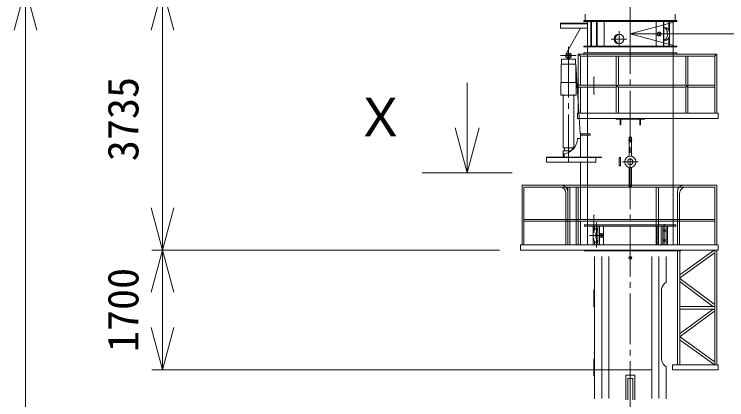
# Model space of a CAD drawing. Units: millimetres, scale not verified. Extents: x -26175 to 26208, y -37496 to 41075.
# Drawn here: x -25559 to -15424, y 8650 to 14125 of the extents above; entities that cross this region are included whole.
import ezdxf
from ezdxf.enums import TextEntityAlignment as Align

# ---------------------------------------------------------------- set-up
doc = ezdxf.new("R2010")
doc.units = ezdxf.units.MM
doc.header["$LTSCALE"] = 80
doc.header["$PDMODE"] = 32
doc.header["$PDSIZE"] = 40
doc.linetypes.add('CHAIN2', pattern=[12, 9, -1, 1, -1])
for name, color, linetype, lineweight in [('0-0_0', 7, 'Continuous', 18), ('0-3_05 寸法', 7, 'Continuous', 18), ('0-4_10 当社外形線', 3, 'Continuous', 18), ('0-5_12 当社中心線', 3, 'CHAIN2', 18)]:
    doc.layers.add(name, color=color, linetype=linetype, lineweight=lineweight)
doc.styles.add('ＭＳ ゴシック', font='')
doc.styles.get('ＭＳ ゴシック').set_extended_font_data('MS Gothic')

# ---------------------------------------------------------------- blocks, each defined once
blk = doc.blocks.new('_Open30')
at = {"layer": '0-3_05 寸法'}
blk.add_line((0, 0), (-1, 0), dxfattribs=at)
blk.add_lwpolyline([(-1, 0.2679), (0, 0), (-1, -0.2679)], dxfattribs=at)

msp = doc.modelspace()

# ---------------------------------------------------------------- linework, layer by layer
at = {"layer": '0-0_0'}
for p, q in [((-19116.21, 11872.86), (-19116.21, 13152.86)), ((-19287.7, 12512.86), (-19116.21, 11872.86)), ((-18944.73, 12512.86), (-19116.21, 11872.86)), ((-19756.21, 11872.86), (-18476.21, 11872.86))]:
    msp.add_line(p, q, dxfattribs=at)
at = {"layer": '0-3_05 寸法'}
for p, q in [((-16796.38, 14658.68), (-16796.38, 13696.36)), ((-25397.9, -2540.35), (-25397.9, 13899.51)), ((-23449.92, 13899.51), (-23449.92, 13299.51)), ((-23449.92, 13899.51), (-23449.92, 11375.99)), ((12603.66, 13846.36), (-16196.38, 13846.36)), ((-18656.35, 10775.99), (-23599.92, 10775.99)), ((-18656.35, 10775.99), (-23599.92, 10775.99)), ((-23449.92, 10175.99), (-23449.92, 9675.99)), ((-16496.39, 9075.99), (-23599.92, 9075.99))]:
    msp.add_line(p, q, dxfattribs=at)
at = {"layer": '0-4_10 当社外形線'}
for p, q in [((-17436.35, 14123.87), (-17436.35, 14037.84)), ((-16156.35, 14123.87), (-16156.35, 14040.75)), ((-17789.34, 13927.31), (-17789.34, 13997.3)), ((-17789.34, 13997.3), (-17406.34, 13997.3)), ((-17789.34, 13988.31), (-17406.34, 13988.31)), ((-17456.35, 14035.5), (-16136.35, 14035.5)), ((-17456.35, 14023.51), (-17456.35, 14035.5)), ((-17406.34, 14023.51), (-17406.34, 13575.12)), ((-17355.35, 14023.51), (-17355.35, 13676.52)), ((-17346.35, 14023.51), (-17346.35, 13676.52)), ((-17275.35, 14023.51), (-17275.35, 13680.58)), ((-17266.35, 14023.51), (-17266.35, 13680.58)), ((-17166.35, 14023.51), (-17166.35, 13680.58)), ((-16426.35, 14023.51), (-16426.35, 13680.58)), ((-16326.35, 14023.51), (-16326.35, 13680.58)), ((-16317.35, 14023.51), (-16317.35, 13680.58)), ((-16246.35, 14023.51), (-16246.35, 13893.44)), ((-16237.34, 14023.51), (-16237.34, 13676.52)), ((-16186.35, 14020.72), (-16186.35, 11071.52)), ((-17789.34, 13927.31), (-17406.4, 13927.31)), ((-17506.71, 13927.26), (-17711.38, 13556.61)), ((-16396.34, 13869.45), (-16376.51, 13869.45)), ((-16396.34, 13819.21), (-16376.18, 13819.21)), ((-16246.35, 13797.2), (-16246.35, 13676.52)), ((-17456.35, 13673.51), (-16136.35, 13673.51)), ((-17456.35, 13664.51), (-17456.35, 13673.51)), ((-17776.35, 13487.31), (-17576.34, 13487.31)), ((-17776.35, 13487.31), (-17776.35, 13417.31)), ((-17576.34, 13487.31), (-17576.34, 13417.31)), ((-17536.35, 13559.99), (-15566.35, 13559.99)), ((-17536.35, 13559.99), (-17536.35, 12719.24)), ((-17536.16, 13559.47), (-17506.23, 13530.03)), ((-17506.35, 13530), (-15596.34, 13530)), ((-17506.35, 13530), (-17506.35, 13120.72)), ((-17456.35, 13576.31), (-16136.35, 13576.31)), ((-17456.35, 13576.23), (-17456.35, 13557.31)), ((-17456.35, 13557.31), (-16136.35, 13557.31)), ((-17406.34, 13558.52), (-17406.34, 12426.22)), ((-16996.35, 13530), (-16996.35, 13118.42)), ((-16966.35, 13530), (-16966.35, 13121.09)), ((-16136.35, 13576.24), (-16136.35, 13557.31)), ((-16006.35, 13530), (-16006.35, 13121.59)), ((-15976.34, 13530), (-15976.34, 13118.77)), ((-15597.34, 13527.96), (-15566.94, 13559.4)), ((-15596.34, 13530), (-15596.34, 12724.9)), ((-15566.35, 13559.99), (-15566.35, 12719.7)), ((-17781.35, 13417.31), (-17571.35, 13417.31)), ((-17781.35, 13417.31), (-17781.35, 13157.5)), ((-17571.35, 13417.31), (-17571.35, 13159.54)), ((-17570.58, 13416.29), (-17509.11, 12429.21)), ((-17316.38, 13229.42), (-17316.38, 12989.83)), ((-17316.38, 13229.42), (-17307.4, 13229.42)), ((-17786.35, 13157.31), (-17566.35, 13157.31)), ((-17786.35, 13157.31), (-17786.35, 12977.3)), ((-17566.35, 13157.31), (-17566.35, 12977.3)), ((-17536.56, 13119.99), (-16996.67, 13119.99)), ((-17536.56, 13090), (-16996.67, 13090)), ((-17506.35, 13090.83), (-17506.35, 12719.24)), ((-16996.67, 13119.31), (-16967.23, 13090.76)), ((-16996.35, 13089.87), (-16996.35, 12720.15)), ((-16995.78, 13089.87), (-16966.35, 13120.2)), ((-16967.23, 13119.99), (-16007, 13119.99)), ((-16967.23, 13090), (-16007, 13090)), ((-16966.35, 13088.98), (-16966.35, 12720.15)), ((-16006.35, 13089.58), (-16006.35, 12720.15)), ((-16006.05, 13120.65), (-15975.92, 13090.51)), ((-16005.12, 13090.51), (-15974.98, 13119.72)), ((-15976.86, 13090), (-15596.03, 13090)), ((-15976.34, 13089.58), (-15976.34, 12720.15)), ((-15975.92, 13119.99), (-15596.03, 13119.99)), ((-17786.35, 12977.3), (-17566.35, 12977.3)), ((-17751.35, 12983.07), (-17751.35, 12227.31)), ((-17601.35, 12983.07), (-17601.35, 12227.31)), ((-17316.38, 12989.83), (-17307.4, 12989.83)), ((-17546.35, 12720), (-17546.35, 12645)), ((-17546.35, 12645), (-15546.38, 12645)), ((-16941.34, 12633.83), (-16941.34, 12554.09)), ((-16932.35, 12633.83), (-16932.35, 12554.09)), ((-16660.35, 12633.83), (-16660.35, 12554.09)), ((-16651.35, 12633.83), (-16651.35, 12554.09)), ((-16941.34, 12554.09), (-16934.21, 12554.09)), ((-16660.38, 12554.09), (-16651.35, 12554.09)), ((-17546.35, 12367.3), (-17546.35, 12359.97)), ((-17506.35, 12427.31), (-17506.35, 12099.75)), ((-17506.35, 12408.31), (-17366.35, 12408.31)), ((-17406.34, 12408.78), (-17406.34, 11068.23)), ((-16811.34, 12379.37), (-16781.35, 12379.37)), ((-16811.34, 12379.37), (-16811.34, 12103.22)), ((-16781.35, 12379.37), (-16781.35, 12107.36)), ((-17546.91, 12358.31), (-17506.81, 12358.31)), ((-17751.88, 12188.43), (-17751.88, 12121.6)), ((-17751.35, 12227.31), (-17601.35, 12227.31)), ((-17751.35, 12187.31), (-17636.03, 12187.31)), ((-17731.35, 12228.42), (-17731.35, 12190.07)), ((-17621.35, 12228.42), (-17621.35, 12201.79)), ((-17986.35, 12097.3), (-17986.35, 12022.31)), ((-17986.35, 12097.3), (-17206.35, 12097.3)), ((-17986.35, 12088.31), (-17206.35, 12088.31)), ((-17736.35, 12144.27), (-17736.35, 12101.54)), ((-17286.35, 12090.56), (-17286.35, 12022.31)), ((-17206.35, 12097.3), (-17206.35, 12088.31)), ((-16956.35, 12089.71), (-16936.35, 12089.71)), ((-16956.35, 12089.71), (-16956.35, 11969.71)), ((-16936.35, 12089.71), (-16936.35, 11969.71)), ((-17986.35, 12022.31), (-17286.35, 12022.31)), ((-17506.35, 12021), (-17506.35, 11630.88)), ((-16956.35, 11969.71), (-16936.35, 11969.71)), ((-16811.34, 11950.25), (-16811.34, 11679.37)), ((-16781.35, 11950.25), (-16781.35, 11679.37)), ((-15566.35, 11696.2), (-18337.31, 11696.2)), ((-18336.35, 11696.2), (-18336.35, 10851)), ((-18311.35, 11671.19), (-18311.35, 10851)), ((-15596.34, 11671.19), (-18304.75, 11671.19)), ((-17686.35, 11675.25), (-17686.35, 10850.21)), ((-17656.35, 11675.25), (-17656.35, 10851)), ((-17566.35, 11675.25), (-17566.35, 10851)), ((-17536.35, 11675.25), (-17536.35, 10851)), ((-17506.35, 11668.93), (-17506.35, 11210.8)), ((-16811.34, 11683.99), (-16781.35, 11683.99)), ((-16426.35, 11659.91), (-16426.35, 10853.36)), ((-16396.35, 11659.91), (-16396.35, 10853.36)), ((-15596.34, 11671.19), (-15596.34, 10853.15)), ((-15566.35, 11696.2), (-15566.35, 10857.13)), ((-17711.35, 11581.19), (-17711.35, 10851)), ((-17686.35, 11606.19), (-17686.35, 10851)), ((-16126.35, 11606.19), (-16126.35, 10853.36)), ((-16096.35, 11581.19), (-16096.35, 10853.36)), ((-17316.38, 11269.43), (-17316.38, 11029.84)), ((-17316.38, 11269.43), (-17307.4, 11269.43)), ((-18303.4, 11208.99), (-15596.38, 11208.99)), ((-18303.4, 11184), (-15595.63, 11184)), ((-17506.35, 11185.74), (-17506.35, 10851)), ((-17446.34, 11134), (-16146.35, 11134)), ((-17446.34, 11111.6), (-17446.34, 11133.29)), ((-17446.34, 11113.99), (-16146.35, 11113.99)), ((-17406.34, 11111.86), (-17406.34, 10851)), ((-17325.88, 10851), (-17325.88, 11115.18)), ((-17305.88, 11060.19), (-17305.88, 11110.58)), ((-17255.87, 10851), (-17255.87, 11115.18)), ((-17235.87, 10851), (-17235.87, 11112.88)), ((-17175.87, 10846.19), (-17175.87, 11112.88)), ((-16415.68, 11111.86), (-16415.68, 10845.21)), ((-16355.68, 11111.86), (-16355.68, 10841.91)), ((-16335.68, 11108.57), (-16335.68, 10848.49)), ((-16334.87, 11062.17), (-16292.08, 11062.17)), ((-16316.35, 11111.08), (-16316.35, 10844.96)), ((-16285.68, 11115.16), (-16285.68, 10845.21)), ((-16265.68, 11111.86), (-16265.68, 10845.21)), ((-16186.35, 11111.86), (-16186.35, 10844.96)), ((-16146.35, 11133.29), (-16146.35, 11115.21)), ((-17316.38, 11029.84), (-17307.4, 11029.84)), ((-17196.07, 11009.5), (-17216.62, 11009.5)), ((-17193.33, 10957.45), (-17215.25, 10957.45)), ((-16334.87, 11042.17), (-16292.08, 11042.17)), ((-18356.35, 10851), (-18356.35, 10775.99)), ((-18356.35, 10851), (-15546.38, 10851)), ((-18336.35, 10850.73), (-18336.35, 10850.21)), ((-17305.88, 10851), (-17305.88, 10901.28)), ((-16796.35, 10923.6), (-16796.35, 10746.44)), ((-16334.87, 10922.17), (-16292.08, 10922.17)), ((-16334.87, 10902.17), (-16292.08, 10902.17)), ((-15546.38, 10851), (-15546.38, 10775.99)), ((-18356.35, 10775.99), (-15546.38, 10775.99)), ((-17446.34, 10763.99), (-17446.34, 10775.99)), ((-17446.34, 10764.99), (-16076.35, 10764.99)), ((-16126.38, 9145.99), (-16126.38, 10764.99)), ((-16092.38, 9145.99), (-16092.38, 10764.99)), ((-15604.4, 10772.55), (-16087.41, 10426.4)), ((-16076.35, 10775.99), (-16076.35, 10763.99)), ((-15596.34, 10777.48), (-15596.34, 9144.41)), ((-15566.35, 10773.49), (-15566.35, 9148.4)), ((-17304.38, 10684.99), (-17304.38, 8662.39)), ((-17201.39, 10684.99), (-17201.39, 8665.4)), ((-17101.39, 10684.99), (-17101.39, 8665.4)), ((-16491.38, 10684.99), (-16491.38, 8665.4)), ((-16391.38, 10684.99), (-16391.38, 8665.4)), ((-16288.39, 10684.99), (-16288.39, 10311.95)), ((-15602.92, 10731.79), (-16095.52, 10378.75)), ((-16089.93, 10372.09), (-15604.77, 10006.24)), ((-16085.3, 10326.02), (-15625.24, 9979.09)), ((-17316.38, 10209.42), (-17316.38, 9969.83)), ((-17316.38, 10209.42), (-17307.4, 10209.42)), ((-16351.39, 10224.19), (-16351.39, 9211.08)), ((-17316.38, 9969.83), (-17307.4, 9969.83)), ((-15600.38, 9971.99), (-16084.4, 9971.99)), ((-15600.38, 9937.99), (-16084.4, 9937.99)), ((-15616.07, 9936.27), (-16082.42, 9593.26)), ((-15599.37, 9906.34), (-16087.27, 9547.49)), ((-16082.72, 9536.68), (-15605.84, 9192.05)), ((-16085.12, 9496.47), (-15603.04, 9148.07)), ((-17316.38, 9309.43), (-17307.4, 9309.43)), ((-17316.38, 9229.43), (-17316.38, 8989.84)), ((-16288.39, 9128.6), (-16288.39, 8662.39)), ((-16196.39, 9145.99), (-15546.38, 9145.99)), ((-15546.38, 9145.99), (-15546.38, 9075.99)), ((-17316.38, 8989.84), (-17307.4, 8989.84)), ((-16731.38, 8999.64), (-16861.38, 8999.64)), ((-16861.38, 8999.64), (-16861.38, 8650.5)), ((-16761.38, 8949.64), (-16831.38, 8949.64)), ((-16831.38, 8949.64), (-16831.38, 8650.5)), ((-16761.38, 8949.64), (-16761.38, 8650.5)), ((-16731.38, 8999.64), (-16731.38, 8650.5))]:
    msp.add_line(p, q, dxfattribs=at)
for points in [[(-17456.35, 14023.51), (-16136.35, 14023.51), (-16136.35, 14034.94)], [(-16317.86, 13754.5), (-16307.7, 13758.17), (-16298.11, 13764.43), (-16289.39, 13773.09), (-16281.81, 13783.89), (-16275.59, 13796.51), (-16270.92, 13810.55), (-16267.96, 13825.59), (-16266.78, 13841.18), (-16267.42, 13856.84), (-16269.86, 13872.09), (-16274.03, 13886.48), (-16279.81, 13899.56), (-16287.01, 13910.93), (-16295.42, 13920.26), (-16304.78, 13927.26), (-16314.81, 13931.71), (-16317.09, 13932.34)], [(-16312.46, 13756.65), (-16302.17, 13753.88), (-16291.71, 13753.83), (-16281.41, 13756.5), (-16271.57, 13761.82), (-16262.5, 13769.62), (-16254.46, 13779.66), (-16247.71, 13791.65), (-16242.46, 13805.21), (-16238.85, 13819.93), (-16237, 13835.37), (-16236.96, 13851.06), (-16238.74, 13866.52), (-16242.29, 13881.28), (-16247.49, 13894.89), (-16254.18, 13906.94), (-16262.17, 13917.06), (-16271.21, 13924.95), (-16281.03, 13930.37), (-16291.32, 13933.14), (-16301.78, 13933.19), (-16312.08, 13930.52), (-16312.37, 13930.4)], [(-16377.34, 13819.21), (-16374.72, 13819.32), (-16372.16, 13820.19), (-16369.73, 13821.79), (-16367.5, 13824.06), (-16365.54, 13826.95), (-16363.91, 13830.36), (-16362.66, 13834.18), (-16361.83, 13838.32), (-16361.44, 13842.63), (-16361.51, 13846.98), (-16362.03, 13851.25), (-16362.99, 13855.31), (-16364.35, 13859.03), (-16366.08, 13862.29), (-16368.13, 13865), (-16370.43, 13867.09), (-16372.91, 13868.47), (-16375.49, 13869.12), (-16377.98, 13869.03)], [(-17456.35, 13664.51), (-16136.35, 13664.51), (-16136.35, 13673.51)], [(-17546.35, 12720), (-15546.38, 12720), (-15546.38, 12645)], [(-16996.35, 12644.1), (-16596.34, 12644.1), (-16596.34, 12635.1)], [(-16996.35, 12644.1), (-16996.35, 12635.1), (-16596.34, 12635.1)], [(-17506.35, 12427.31), (-17366.35, 12427.31), (-17366.35, 12408.31)], [(-17255.37, 11072.43), (-17263.57, 11078.33), (-17272.16, 11081.28), (-17280.87, 11081.22), (-17289.45, 11078.12), (-17297.63, 11072.1), (-17305.16, 11063.32), (-17311.81, 11052.06), (-17317.39, 11038.67), (-17321.72, 11023.54), (-17324.67, 11007.13), (-17326.15, 10989.96), (-17326.11, 10972.53), (-17324.57, 10955.37), (-17321.55, 10939.01), (-17317.16, 10923.95), (-17311.54, 10910.64), (-17304.84, 10899.49), (-17297.27, 10890.84), (-17289.07, 10884.94), (-17280.48, 10881.98), (-17271.77, 10882.05), (-17263.19, 10885.14), (-17256.55, 10889.78)], [(-17256.07, 11073.5), (-17263.74, 11065.24), (-17270.59, 11054.44), (-17276.39, 11041.43), (-17280.97, 11026.61), (-17284.2, 11010.41), (-17285.97, 10993.35), (-17286.23, 10975.92), (-17284.98, 10958.67), (-17282.24, 10942.12), (-17278.12, 10926.77), (-17272.72, 10913.08), (-17266.21, 10901.48), (-17258.8, 10892.32), (-17256.4, 10890.06)], [(-17215.08, 11008.47), (-17217.25, 11008.15), (-17219.36, 11007.08), (-17221.35, 11005.29), (-17223.15, 11002.84), (-17224.71, 10999.8), (-17225.99, 10996.27), (-17226.93, 10992.34), (-17227.53, 10988.15), (-17227.74, 10983.81), (-17227.58, 10979.47), (-17227.05, 10975.24), (-17226.16, 10971.27), (-17224.93, 10967.67), (-17223.41, 10964.54), (-17221.64, 10962), (-17219.68, 10960.1), (-17217.58, 10958.92), (-17215.42, 10958.48), (-17215.36, 10958.48)], [(-16196.39, 9145.99), (-16196.39, 9075.99), (-15546.38, 9075.99)]]:
    msp.add_lwpolyline(points, dxfattribs=at)
for points in [[(-16396.41, 13819.16), (-16393.8, 13819.54), (-16391.28, 13820.67), (-16388.91, 13822.51), (-16386.77, 13825.01), (-16384.92, 13828.09), (-16383.42, 13831.66), (-16382.31, 13835.61), (-16381.64, 13839.82), (-16381.41, 13844.16), (-16381.64, 13848.51), (-16382.31, 13852.71), (-16383.42, 13856.66), (-16384.92, 13860.23), (-16386.77, 13863.32), (-16388.91, 13865.81), (-16391.28, 13867.66), (-16393.8, 13868.78), (-16396.41, 13869.16), (-16399.01, 13868.78), (-16401.54, 13867.66), (-16403.91, 13865.81), (-16406.05, 13863.32), (-16407.9, 13860.23), (-16409.4, 13856.66), (-16410.5, 13852.71), (-16411.18, 13848.51), (-16411.41, 13844.16), (-16411.18, 13839.82), (-16410.5, 13835.61), (-16409.4, 13831.66), (-16407.9, 13828.09), (-16406.05, 13825.01), (-16403.91, 13822.51), (-16401.54, 13820.67), (-16399.01, 13819.54)], [(-17195.25, 11008.48), (-17197.42, 11008.1), (-17199.52, 11006.97), (-17201.5, 11005.13), (-17203.28, 11002.63), (-17204.82, 10999.54), (-17206.07, 10995.98), (-17206.99, 10992.03), (-17207.56, 10987.82), (-17207.75, 10983.48), (-17207.56, 10979.13), (-17206.99, 10974.92), (-17206.07, 10970.98), (-17204.82, 10967.41), (-17203.28, 10964.32), (-17201.5, 10961.82), (-17199.52, 10959.98), (-17197.42, 10958.85), (-17195.25, 10958.48), (-17193.08, 10958.85), (-17190.97, 10959.98), (-17189, 10961.82), (-17187.21, 10964.32), (-17185.67, 10967.41), (-17184.42, 10970.98), (-17183.5, 10974.92), (-17182.94, 10979.13), (-17182.75, 10983.48), (-17182.94, 10987.82), (-17183.5, 10992.03), (-17184.42, 10995.98), (-17185.67, 10999.54), (-17187.21, 11002.63), (-17189, 11005.13), (-17190.97, 11006.97), (-17193.08, 11008.1)]]:
    msp.add_lwpolyline(points, close=True, dxfattribs=at)
for centre, radius in [((-16956.48, 13773.36), 70), ((-17676.36, 13537.27), 40), ((-17676.37, 13537.32), 25), ((-16796.04, 12028.73), 80), ((-16796.04, 12028.73), 40)]:
    msp.add_circle(centre, radius, dxfattribs=at)
for centre, radius, start, end in [((-16941.48, 13773.36), 70, 96.65394, 263.85607), ((-17776.35, 12367.3), 230, 279.22392, 357.14012), ((-17678.36, 12134.96), 75, 169.69494, 208.1784), ((-17801.35, 11581.19), 90, 0, 90), ((-17776.35, 11606.19), 90, 0, 90), ((-16036.35, 11606.19), 90, 90, 180), ((-16006.35, 11581.19), 90, 90, 180), ((-16186.17, 10185.9), 169.47, 127.08259, 166.94548), ((-16186.17, 9253.37), 169.47, 193.05451, 232.9174)]:
    msp.add_arc(centre, radius, start, end, dxfattribs=at)
for p in [(-16796.35, 12329.86), (-16796.35, 10666.43)]:
    msp.add_point(p, dxfattribs=at)
at = {"layer": '0-5_12 当社中心線'}
for p, q in [((-16796.38, 14958.68), (-16796.38, -17607.35)), ((-16956.48, 13661.55), (-16956.48, 13885.18)), ((-16493.33, 13846.33), (-16219.47, 13846.33)), ((-17068.29, 13773.36), (-16844.67, 13773.36)), ((-17676.35, 13661.9), (-17676.35, 12022.31)), ((-17788.16, 13537.3), (-17564.54, 13537.3)), ((-16907.85, 12028.73), (-16684.22, 12028.73)), ((-17276.35, 11167.61), (-17276.35, 10811.44)), ((-17276.35, 11153.08), (-17276.35, 10811.44)), ((-17275.88, 10857.34), (-17275.88, 11118.95)), ((-16315.68, 11142.54), (-16315.68, 10880.92)), ((-17171.09, 10982.17), (-17378.5, 10982.17))]:
    msp.add_line(p, q, dxfattribs=at)

# ---------------------------------------------------------------- block references
at = {"layer": '0-3_05 寸法', "xscale": 600, "yscale": 600}
for p, rotation in [((-25397.9, 14499.51), 90), ((-23449.92, 14499.51), 90), ((-23449.92, 14499.51), 90), ((-16796.38, 13846.36), 180), ((-23449.92, 10775.99), 270), ((-23449.92, 10775.99), 90), ((-23449.92, 9075.99), 270)]:
    msp.add_blockref('_Open30', p, dxfattribs=dict(at, rotation=rotation))

# ---------------------------------------------------------------- texts
at = {"layer": '0-0_0', "style": 'ＭＳ ゴシック'}
msp.add_text('Ｘ', height=549.9, dxfattribs=at).set_placement((-20723.66, 12223.86), align=Align.BOTTOM_LEFT)
at = {"layer": '0-3_05 寸法', "style": 'ＭＳ ゴシック'}
for s, p in [('3735', (-23659.92, 12037.75)), ('1700', (-23659.92, 9325.99))]:
    msp.add_text(s, height=439.9, rotation=90, dxfattribs=at).set_placement(p, align=Align.BOTTOM_LEFT)

doc.saveas('drawing.dxf')
